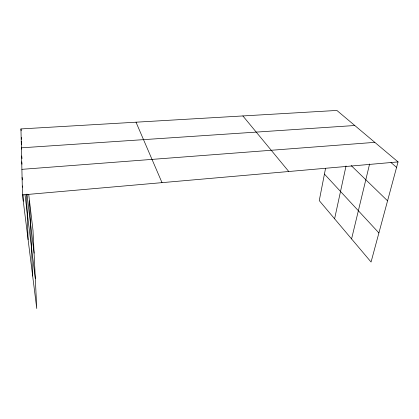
<?xml version="1.0" encoding="UTF-8"?>
<svg xmlns="http://www.w3.org/2000/svg" width="419" height="419" viewBox="0 0 419 419"><rect width="100%" height="100%" fill="white"/><g stroke="black" fill="none" stroke-linecap="round" stroke-linejoin="round"><path stroke-width="0.63" d="M325.537 168.422L319.252 200.607L371.061 262.022L398.05 161.907L336.871 110.443L20.95 128.926L22.485 194.903L36.757 308.557L33.001 230.403L28.738 194.479M334.603 218.802L346.031 165.971M351.578 238.924L369.605 163.976M22.485 194.903L398.05 161.907M21.888 169.344L374.806 142.355M354.783 125.511L21.39 147.818L21.542 149.101M390.932 162.509L396.578 167.359M351.18 165.563L387.559 200.821M324.432 174.089L378.907 232.927M242.884 115.943L288.77 171.507M136.013 122.196L162.012 182.642M22.275 185.952L22.427 187.193M25.009 194.725L35.322 278.703M22.076 177.447L22.38 179.892M21.704 155.973L22.018 158.571M21.715 161.844L22.003 164.217M21.385 137.448L21.61 139.312M21.238 141.255L21.615 144.408M26.968 194.06L34.096 253.149M20.95 128.926L21.17 130.765M29.498 200.863L32.666 276.006M26.533 194.442L28.099 239.631M23.113 194.751L23.275 201.209"/></g></svg>
